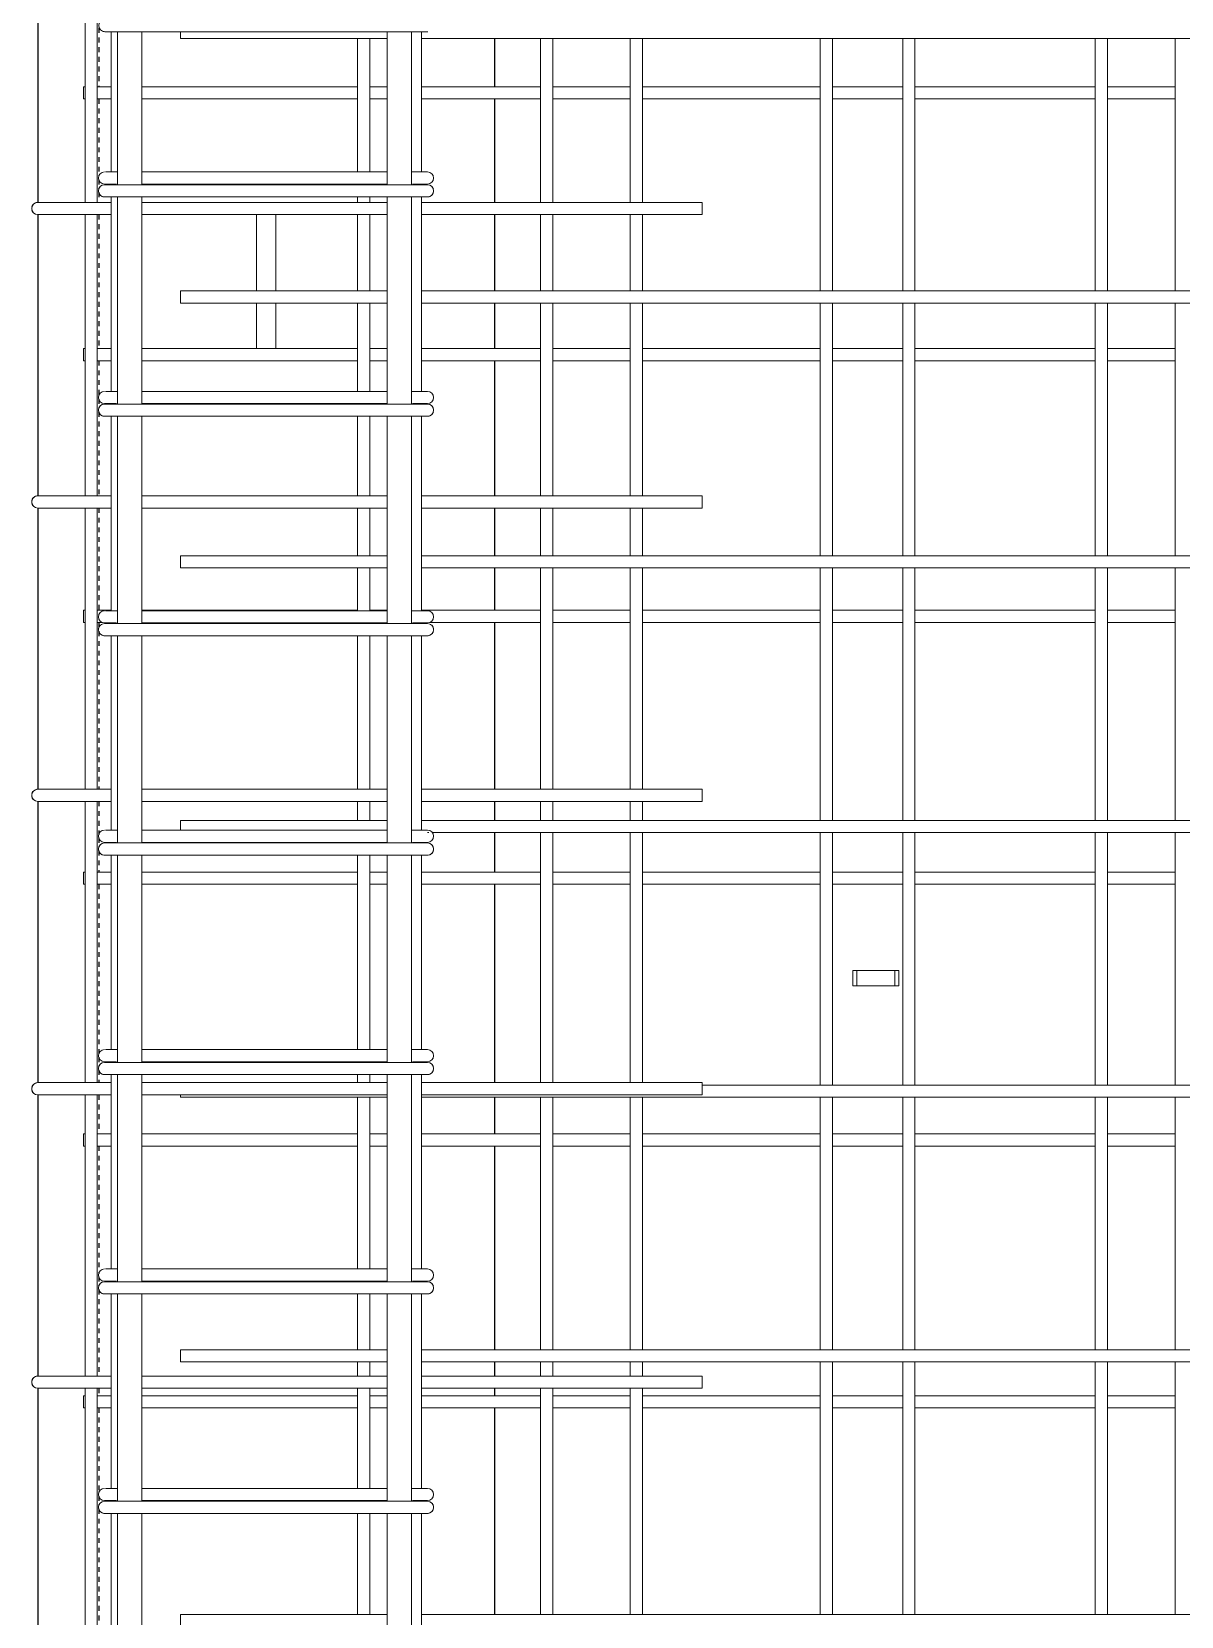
# Model space of a CAD drawing. Header units: millimetres. Extents: x 12491 to 23610, y -3081 to 6026.
# Drawn here: x 14611 to 15365, y 1246 to 2286 of the extents above; entities that cross this region are included whole.
import ezdxf

# ---------------------------------------------------------------- set-up
doc = ezdxf.new("R2010")
doc.units = ezdxf.units.MM
doc.linetypes.add('Dash', pattern=[6.36, 3.18, -3.18])
for name, color, linetype, lineweight in [('A-GENM', 13, 'Continuous', 18), ('A-WALL', 113, 'Continuous', 25), ('A-WALL-HDLN', 110, 'Dash', 25), ('S-RBAR', 171, 'Continuous', 18)]:
    doc.layers.add(name, color=color, linetype=linetype, lineweight=lineweight)

# ---------------------------------------------------------------- blocks, each defined once
blk = doc.blocks.new('RR spread anchor face based - RR-SA-2_5-200-V4-Elevation Front 1')
at = {"layer": 'A-GENM'}
for p, q in [((15149.6, -700), (15152.1, -700)), ((15149.6, -710), (15149.6, -700)), ((15152.1, -700), (15177.1, -700)), ((15152.1, -710), (15152.1, -700)), ((15177.1, -700), (15179.6, -700)), ((15177.1, -710), (15177.1, -700)), ((15179.6, -700), (15179.6, -710)), ((15152.1, -710), (15149.6, -710)), ((15177.1, -710), (15152.1, -710)), ((15179.6, -710), (15177.1, -710))]:
    blk.add_line(p, q, dxfattribs=at)

msp = doc.modelspace()

# ---------------------------------------------------------------- linework, layer by layer
at = {"layer": 'A-GENM', "flags": 128}
for points in [[(14758.21854, 2165.78677), (14758.21854, 2154.22171), (14758.21854, 2137.05405), (14758.21854, 2117.08321), (14758.21854, 2115.88644)], [(14770.91854, 2115.88644), (14770.91854, 2122.64353), (14770.91854, 2142.16103), (14770.91854, 2158.04258), (14770.91854, 2166)], [(14758.21854, 2107.88644), (14758.21854, 2097.56571), (14758.21854, 2081.68415), (14758.21854, 2078.17241)], [(14770.91854, 2078.17241), (14770.91854, 2085.50502), (14770.91854, 2102.67268), (14770.91854, 2107.88644)]]:
    msp.add_lwpolyline(points, dxfattribs=at)
at = {"layer": 'A-WALL'}
for p, q in [((14614.56745, 2358.5), (14614.56745, 2174)), ((14914.5695, 2249.93103), (14914.5695, 2281.53076)), ((14914.5695, 2174), (14914.5695, 2241.93103)), ((14614.56745, 2166), (14614.56745, 1981.5)), ((14914.5695, 2115.88644), (14914.5695, 2166)), ((14914.5695, 2078.17241), (14914.5695, 2107.88644)), ((14914.5695, 1981.5), (14914.5695, 2070.17241)), ((14614.56745, 1973.5), (14614.56745, 1789)), ((14914.5695, 1942.24212), (14914.5695, 1973.5)), ((14914.5695, 1906.41379), (14914.5695, 1934.24212)), ((14914.5695, 1789), (14914.5695, 1898.41379)), ((14614.56745, 1781), (14614.56745, 1596.5)), ((14914.5695, 1768.5978), (14914.5695, 1781)), ((14914.5695, 1734.65517), (14914.5695, 1760.5978)), ((14914.5695, 1596.5), (14914.5695, 1726.65517)), ((14614.56745, 1588.5), (14614.56745, 1404)), ((14914.5695, 1562.89655), (14914.5695, 1586.95347)), ((14914.5695, 1421.30915), (14914.5695, 1554.89655)), ((14914.5695, 1404), (14914.5695, 1413.30915)), ((14614.56745, 1396), (14614.56745, 1211.5)), ((14914.5695, 1391.13793), (14914.5695, 1396)), ((14914.5695, 1247.66483), (14914.5695, 1383.13793))]:
    msp.add_line(p, q, dxfattribs=at)
at = {"layer": 'A-WALL-HDLN'}
for p, q in [((14654.56745, 2358.5), (14654.56745, 2249.93103)), ((14654.56745, 2241.93103), (14654.56745, 2191.09459)), ((14654.56745, 2188.91921), (14654.56745, 2182.69792)), ((14654.56745, 2180.52254), (14654.56745, 2174)), ((14654.56745, 2166), (14654.56745, 2078.17241)), ((14654.56745, 2070.17241), (14654.56745, 2047.14722)), ((14654.56745, 2044.97184), (14654.56745, 2038.74569)), ((14654.56745, 2036.57031), (14654.56745, 1981.5)), ((14654.56745, 1973.5), (14654.56745, 1906.41379)), ((14654.56745, 1898.41379), (14654.56745, 1894.79346)), ((14654.56745, 1892.61807), (14654.56745, 1789)), ((14654.56745, 1781), (14654.56745, 1759.25249)), ((14654.56745, 1757.0771), (14654.56745, 1750.84122)), ((14654.56745, 1748.66584), (14654.56745, 1734.65517)), ((14654.56745, 1726.65517), (14654.56745, 1615.30512)), ((14654.56745, 1613.12974), (14654.56745, 1606.88899)), ((14654.56745, 1604.71361), (14654.56745, 1596.5)), ((14654.56745, 1588.5), (14654.56745, 1562.89655)), ((14654.56745, 1554.89655), (14654.56745, 1471.35775)), ((14654.56745, 1469.18237), (14654.56745, 1462.93676)), ((14654.56745, 1460.76137), (14654.56745, 1404)), ((14654.56745, 1396), (14654.56745, 1391.13793)), ((14654.56745, 1383.13793), (14654.56745, 1327.41038)), ((14654.56745, 1325.235), (14654.56745, 1318.98452)), ((14654.56745, 1316.80914), (14654.56745, 1219.37931))]:
    msp.add_line(p, q, dxfattribs=at)
at = {"layer": 'S-RBAR'}
for p, q in [((14645.62327, 2174), (14645.62327, 2358.5)), ((14653.62327, 2174), (14653.62327, 2358.5)), ((14678.5695, 2286), (14658.5695, 2286)), ((14662.69168, 2194), (14662.69168, 2286)), ((14666.79599, 2185.61713), (14666.79599, 2286)), ((14678.5695, 2286), (14850.5695, 2286)), ((14682.79599, 2185.61713), (14682.79599, 2286)), ((14708.14662, 2281.53076), (14708.14662, 2286)), ((14708.14662, 2281.53076), (14843.89318, 2281.53076)), ((14824.49355, 2194), (14824.49355, 2281.53076)), ((14832.49355, 2194), (14832.49355, 2281.53076)), ((14843.89318, 2185.61713), (14843.89318, 2286)), ((14864.71163, 2286), (14850.5695, 2286)), ((14859.89318, 2185.61713), (14859.89318, 2286)), ((14870.5695, 2286), (14864.71163, 2286)), ((14870.5695, 2286), (14864.71163, 2286)), ((14866.49168, 2194), (14866.49168, 2286)), ((14866.49168, 2281.53076), (16044.58551, 2281.53076)), ((14944.61082, 2174), (14944.61082, 2281.53076)), ((14952.61082, 2174), (14952.61082, 2281.53076)), ((15003.36383, 2174), (15003.36383, 2281.53076)), ((15011.36383, 2174), (15011.36383, 2281.53076)), ((15128.16911, 2115.88644), (15128.16911, 2281.53076)), ((15136.16911, 2115.88644), (15136.16911, 2281.53076)), ((15182.23411, 2115.88644), (15182.23411, 2281.53076)), ((15190.23411, 2115.88644), (15190.23411, 2281.53076)), ((15308.60239, 2115.88644), (15308.60239, 2281.53076)), ((15316.60239, 2115.88644), (15316.60239, 2281.53076)), ((15361.10439, 2115.88644), (15361.10439, 2281.53076)), ((14644.58551, 2249.93103), (14645.62327, 2249.93103)), ((14644.58551, 2241.93103), (14644.58551, 2249.93103)), ((14653.62327, 2249.93103), (14662.69168, 2249.93103)), ((14682.79599, 2249.93103), (14824.49355, 2249.93103)), ((14832.49355, 2249.93103), (14843.89318, 2249.93103)), ((14866.49168, 2249.93103), (14944.61082, 2249.93103)), ((14952.61082, 2249.93103), (15003.36383, 2249.93103)), ((15011.36383, 2249.93103), (15128.16911, 2249.93103)), ((15136.16911, 2249.93103), (15182.23411, 2249.93103)), ((15190.23411, 2249.93103), (15308.60239, 2249.93103)), ((15316.60239, 2249.93103), (15361.10439, 2249.93103)), ((14644.58551, 2241.93103), (14645.62327, 2241.93103)), ((14653.62327, 2241.93103), (14662.69168, 2241.93103)), ((14682.79599, 2241.93103), (14824.49355, 2241.93103)), ((14832.49355, 2241.93103), (14843.89318, 2241.93103)), ((14866.49168, 2241.93103), (14944.61082, 2241.93103)), ((14952.61082, 2241.93103), (15003.36383, 2241.93103)), ((15011.36383, 2241.93103), (15128.16911, 2241.93103)), ((15136.16911, 2241.93103), (15182.23411, 2241.93103)), ((15190.23411, 2241.93103), (15308.60239, 2241.93103)), ((15316.60239, 2241.93103), (15361.10439, 2241.93103)), ((14659.05333, 2194), (14664.22971, 2194)), ((14664.22971, 2194), (14666.35009, 2194)), ((14843.89318, 2194), (14682.79599, 2194)), ((14860.06086, 2194), (14864.51398, 2194)), ((14864.51398, 2194), (14870.37184, 2194)), ((14658.37184, 2186), (14666.20802, 2186)), ((14678.37184, 2185.61713), (14658.37184, 2185.61713)), ((14678.37184, 2185.61713), (14850.37184, 2185.61713)), ((14843.89318, 2186), (14682.79599, 2186)), ((14870.37184, 2185.61713), (14850.37184, 2185.61713)), ((14870.37184, 2185.61713), (14850.37184, 2185.61713)), ((14860.4614, 2186), (14870.37184, 2186)), ((14614.5695, 2174), (14634.5695, 2174)), ((14662.69168, 2174), (14634.5695, 2174)), ((14678.37184, 2177.61713), (14658.37184, 2177.61713)), ((14662.69168, 2050.05263), (14662.69168, 2177.61713)), ((14666.79599, 2041.6649), (14666.79599, 2177.61713)), ((14678.37184, 2177.61713), (14850.37184, 2177.61713)), ((14682.79599, 2041.6649), (14682.79599, 2177.61713)), ((14843.89318, 2174), (14682.79599, 2174)), ((14824.49355, 2174), (14824.49355, 2177.61713)), ((14832.49355, 2174), (14832.49355, 2177.61713)), ((14843.89318, 2041.6649), (14843.89318, 2177.61713)), ((14864.51398, 2177.61713), (14850.37184, 2177.61713)), ((14859.89318, 2041.6649), (14859.89318, 2177.61713)), ((14870.37184, 2177.61713), (14864.51398, 2177.61713)), ((14870.37184, 2177.61713), (14864.51398, 2177.61713)), ((14866.49168, 2050.05263), (14866.49168, 2177.61713)), ((15050.5695, 2174), (14866.49168, 2174)), ((15050.5695, 2174), (15050.5695, 2166)), ((14614.5695, 2166), (14634.5695, 2166)), ((14662.69168, 2166), (14634.5695, 2166)), ((14645.62327, 1981.5), (14645.62327, 2166)), ((14653.62327, 1981.5), (14653.62327, 2166)), ((14843.89318, 2166), (14682.79599, 2166)), ((14824.49355, 2115.88644), (14824.49355, 2166)), ((14832.49355, 2115.88644), (14832.49355, 2166)), ((15050.5695, 2166), (14866.49168, 2166)), ((14944.61082, 2115.88644), (14944.61082, 2166)), ((14952.61082, 2115.88644), (14952.61082, 2166)), ((15003.36383, 2115.88644), (15003.36383, 2166)), ((15011.36383, 2115.88644), (15011.36383, 2166)), ((14708.14662, 2115.88644), (14843.89318, 2115.88644)), ((14708.14662, 2107.88644), (14708.14662, 2115.88644)), ((14866.49168, 2115.88644), (16044.58551, 2115.88644)), ((14708.14662, 2107.88644), (14843.89318, 2107.88644)), ((14824.49355, 2050.05263), (14824.49355, 2107.88644)), ((14832.49355, 2050.05263), (14832.49355, 2107.88644)), ((14866.49168, 2107.88644), (16044.58551, 2107.88644)), ((14944.61082, 1981.5), (14944.61082, 2107.88644)), ((14952.61082, 1981.5), (14952.61082, 2107.88644)), ((15003.36383, 1981.5), (15003.36383, 2107.88644)), ((15011.36383, 1981.5), (15011.36383, 2107.88644)), ((15128.16911, 1942.24212), (15128.16911, 2107.88644)), ((15136.16911, 1942.24212), (15136.16911, 2107.88644)), ((15182.23411, 1942.24212), (15182.23411, 2107.88644)), ((15190.23411, 1942.24212), (15190.23411, 2107.88644)), ((15308.60239, 1942.24212), (15308.60239, 2107.88644)), ((15316.60239, 1942.24212), (15316.60239, 2107.88644)), ((15361.10439, 1942.24212), (15361.10439, 2107.88644)), ((14644.58551, 2078.17241), (14645.62327, 2078.17241)), ((14644.58551, 2070.17241), (14644.58551, 2078.17241)), ((14644.58551, 2070.17241), (14645.62327, 2070.17241)), ((14653.62327, 2078.17241), (14662.69168, 2078.17241)), ((14653.62327, 2070.17241), (14662.69168, 2070.17241)), ((14682.79599, 2078.17241), (14824.49355, 2078.17241)), ((14682.79599, 2070.17241), (14824.49355, 2070.17241)), ((14832.49355, 2078.17241), (14843.89318, 2078.17241)), ((14832.49355, 2070.17241), (14843.89318, 2070.17241)), ((14866.49168, 2078.17241), (14944.61082, 2078.17241)), ((14866.49168, 2070.17241), (14944.61082, 2070.17241)), ((14952.61082, 2078.17241), (15003.36383, 2078.17241)), ((14952.61082, 2070.17241), (15003.36383, 2070.17241)), ((15011.36383, 2078.17241), (15128.16911, 2078.17241)), ((15011.36383, 2070.17241), (15128.16911, 2070.17241)), ((15136.16911, 2078.17241), (15182.23411, 2078.17241)), ((15136.16911, 2070.17241), (15182.23411, 2070.17241)), ((15190.23411, 2078.17241), (15308.60239, 2078.17241)), ((15190.23411, 2070.17241), (15308.60239, 2070.17241)), ((15316.60239, 2078.17241), (15361.10439, 2078.17241)), ((15316.60239, 2070.17241), (15361.10439, 2070.17241)), ((14659.05333, 2050.05263), (14664.22971, 2050.05263)), ((14664.22971, 2050.05263), (14666.35009, 2050.05263)), ((14843.89318, 2050.05263), (14682.79599, 2050.05263)), ((14860.06086, 2050.05263), (14864.51398, 2050.05263)), ((14864.51398, 2050.05263), (14870.37184, 2050.05263)), ((14658.37184, 2042.05263), (14666.20802, 2042.05263)), ((14678.37184, 2041.6649), (14658.37184, 2041.6649)), ((14678.37184, 2041.6649), (14850.37184, 2041.6649)), ((14843.89318, 2042.05263), (14682.79599, 2042.05263)), ((14870.37184, 2041.6649), (14850.37184, 2041.6649)), ((14870.37184, 2041.6649), (14850.37184, 2041.6649)), ((14860.4614, 2042.05263), (14870.37184, 2042.05263)), ((14678.37184, 2033.6649), (14658.37184, 2033.6649)), ((14662.69168, 1906.10526), (14662.69168, 2033.6649)), ((14666.79599, 1897.71267), (14666.79599, 2033.6649)), ((14678.37184, 2033.6649), (14850.37184, 2033.6649)), ((14682.79599, 1897.71267), (14682.79599, 2033.6649)), ((14824.49355, 1981.5), (14824.49355, 2033.6649)), ((14832.49355, 1981.5), (14832.49355, 2033.6649)), ((14843.89318, 1897.71267), (14843.89318, 2033.6649)), ((14864.51398, 2033.6649), (14850.37184, 2033.6649)), ((14859.89318, 1897.71267), (14859.89318, 2033.6649)), ((14870.37184, 2033.6649), (14864.51398, 2033.6649)), ((14870.37184, 2033.6649), (14864.51398, 2033.6649)), ((14866.49168, 1906.10526), (14866.49168, 2033.6649)), ((14614.5695, 1981.5), (14634.5695, 1981.5)), ((14662.69168, 1981.5), (14634.5695, 1981.5)), ((14843.89318, 1981.5), (14682.79599, 1981.5)), ((15050.5695, 1981.5), (14866.49168, 1981.5)), ((15050.5695, 1981.5), (15050.5695, 1973.5)), ((14614.5695, 1973.5), (14634.5695, 1973.5)), ((14662.69168, 1973.5), (14634.5695, 1973.5)), ((14645.62327, 1789), (14645.62327, 1973.5)), ((14653.62327, 1789), (14653.62327, 1973.5)), ((14843.89318, 1973.5), (14682.79599, 1973.5)), ((14824.49355, 1942.24212), (14824.49355, 1973.5)), ((14832.49355, 1942.24212), (14832.49355, 1973.5)), ((15050.5695, 1973.5), (14866.49168, 1973.5)), ((14944.61082, 1942.24212), (14944.61082, 1973.5)), ((14952.61082, 1942.24212), (14952.61082, 1973.5)), ((15003.36383, 1942.24212), (15003.36383, 1973.5)), ((15011.36383, 1942.24212), (15011.36383, 1973.5)), ((14708.14662, 1942.24212), (14843.89318, 1942.24212)), ((14708.14662, 1934.24212), (14708.14662, 1942.24212)), ((14708.14662, 1934.24212), (14843.89318, 1934.24212)), ((14824.49355, 1906.10526), (14824.49355, 1934.24212)), ((14832.49355, 1906.10526), (14832.49355, 1934.24212)), ((14866.49168, 1942.24212), (16044.58551, 1942.24212)), ((14866.49168, 1934.24212), (16044.58551, 1934.24212)), ((14944.61082, 1789), (14944.61082, 1934.24212)), ((14952.61082, 1789), (14952.61082, 1934.24212)), ((15003.36383, 1789), (15003.36383, 1934.24212)), ((15011.36383, 1789), (15011.36383, 1934.24212)), ((15128.16911, 1768.5978), (15128.16911, 1934.24212)), ((15136.16911, 1768.5978), (15136.16911, 1934.24212)), ((15182.23411, 1768.5978), (15182.23411, 1934.24212)), ((15190.23411, 1768.5978), (15190.23411, 1934.24212)), ((15308.60239, 1768.5978), (15308.60239, 1934.24212)), ((15316.60239, 1768.5978), (15316.60239, 1934.24212)), ((15361.10439, 1768.5978), (15361.10439, 1934.24212)), ((14644.58551, 1906.41379), (14645.62327, 1906.41379)), ((14644.58551, 1898.41379), (14644.58551, 1906.41379)), ((14653.62327, 1906.41379), (14662.69168, 1906.41379)), ((14659.05333, 1906.10526), (14664.22971, 1906.10526)), ((14664.22971, 1906.10526), (14666.35009, 1906.10526)), ((14682.79599, 1906.41379), (14824.49355, 1906.41379)), ((14843.89318, 1906.10526), (14682.79599, 1906.10526)), ((14832.49355, 1906.41379), (14843.89318, 1906.41379)), ((14860.06086, 1906.10526), (14864.51398, 1906.10526)), ((14864.51398, 1906.10526), (14870.37184, 1906.10526)), ((14866.49168, 1906.41379), (14944.61082, 1906.41379)), ((14952.61082, 1906.41379), (15003.36383, 1906.41379)), ((15011.36383, 1906.41379), (15128.16911, 1906.41379)), ((15136.16911, 1906.41379), (15182.23411, 1906.41379)), ((15190.23411, 1906.41379), (15308.60239, 1906.41379)), ((15316.60239, 1906.41379), (15361.10439, 1906.41379)), ((14644.58551, 1898.41379), (14645.62327, 1898.41379)), ((14653.62327, 1898.41379), (14656.92076, 1898.41379)), ((14658.37184, 1898.10526), (14666.20802, 1898.10526)), ((14678.37184, 1897.71267), (14658.37184, 1897.71267)), ((14678.37184, 1897.71267), (14850.37184, 1897.71267)), ((14843.89318, 1898.10526), (14682.79599, 1898.10526)), ((14870.37184, 1897.71267), (14850.37184, 1897.71267)), ((14870.37184, 1897.71267), (14850.37184, 1897.71267)), ((14860.4614, 1898.10526), (14870.37184, 1898.10526)), ((14871.82293, 1898.41379), (14944.61082, 1898.41379)), ((14952.61082, 1898.41379), (15003.36383, 1898.41379)), ((15011.36383, 1898.41379), (15128.16911, 1898.41379)), ((15136.16911, 1898.41379), (15182.23411, 1898.41379)), ((15190.23411, 1898.41379), (15308.60239, 1898.41379)), ((15316.60239, 1898.41379), (15361.10439, 1898.41379)), ((14678.37184, 1889.71267), (14658.37184, 1889.71267)), ((14662.69168, 1762.15789), (14662.69168, 1889.71267)), ((14666.79599, 1753.76043), (14666.79599, 1889.71267)), ((14678.37184, 1889.71267), (14850.37184, 1889.71267)), ((14682.79599, 1753.76043), (14682.79599, 1889.71267)), ((14824.49355, 1789), (14824.49355, 1889.71267)), ((14832.49355, 1789), (14832.49355, 1889.71267)), ((14843.89318, 1753.76043), (14843.89318, 1889.71267)), ((14864.51398, 1889.71267), (14850.37184, 1889.71267)), ((14859.89318, 1753.76043), (14859.89318, 1889.71267)), ((14870.37184, 1889.71267), (14864.51398, 1889.71267)), ((14870.37184, 1889.71267), (14864.51398, 1889.71267)), ((14866.49168, 1762.15789), (14866.49168, 1889.71267)), ((14614.5695, 1789), (14634.5695, 1789)), ((14662.69168, 1789), (14634.5695, 1789)), ((14843.89318, 1789), (14682.79599, 1789)), ((15050.5695, 1789), (14866.49168, 1789)), ((15050.5695, 1789), (15050.5695, 1781)), ((14614.5695, 1781), (14634.5695, 1781)), ((14662.69168, 1781), (14634.5695, 1781)), ((14645.62327, 1596.5), (14645.62327, 1781)), ((14653.62327, 1596.5), (14653.62327, 1781)), ((14843.89318, 1781), (14682.79599, 1781)), ((14824.49355, 1768.5978), (14824.49355, 1781)), ((14832.49355, 1768.5978), (14832.49355, 1781)), ((15050.5695, 1781), (14866.49168, 1781)), ((14944.61082, 1768.5978), (14944.61082, 1781)), ((14952.61082, 1768.5978), (14952.61082, 1781)), ((15003.36383, 1768.5978), (15003.36383, 1781)), ((15011.36383, 1768.5978), (15011.36383, 1781)), ((14708.14662, 1768.5978), (14843.89318, 1768.5978)), ((14708.14662, 1762.15789), (14708.14662, 1768.5978)), ((14866.49168, 1768.5978), (16044.58551, 1768.5978)), ((14659.05333, 1762.15789), (14664.22971, 1762.15789)), ((14664.22971, 1762.15789), (14666.35009, 1762.15789)), ((14843.89318, 1762.15789), (14682.79599, 1762.15789)), ((14860.06086, 1762.15789), (14864.51398, 1762.15789)), ((14864.51398, 1762.15789), (14870.37184, 1762.15789)), ((14870.37184, 1760.5978), (14871.21967, 1760.5978)), ((14873.15774, 1760.5978), (16044.58551, 1760.5978)), ((14944.61082, 1596.5), (14944.61082, 1760.5978)), ((14952.61082, 1596.5), (14952.61082, 1760.5978)), ((15003.36383, 1596.5), (15003.36383, 1760.5978)), ((15011.36383, 1596.5), (15011.36383, 1760.5978)), ((15128.16911, 1594.95347), (15128.16911, 1760.5978)), ((15136.16911, 1594.95347), (15136.16911, 1760.5978)), ((15182.23411, 1594.95347), (15182.23411, 1760.5978)), ((15190.23411, 1594.95347), (15190.23411, 1760.5978)), ((15308.60239, 1594.95347), (15308.60239, 1760.5978)), ((15316.60239, 1594.95347), (15316.60239, 1760.5978)), ((15361.10439, 1594.95347), (15361.10439, 1760.5978)), ((14658.37184, 1754.15789), (14666.20802, 1754.15789)), ((14678.37184, 1753.76043), (14658.37184, 1753.76043)), ((14678.37184, 1753.76043), (14850.37184, 1753.76043)), ((14843.89318, 1754.15789), (14682.79599, 1754.15789)), ((14870.37184, 1753.76043), (14850.37184, 1753.76043)), ((14870.37184, 1753.76043), (14850.37184, 1753.76043)), ((14860.4614, 1754.15789), (14870.37184, 1754.15789)), ((14678.37184, 1745.76043), (14658.37184, 1745.76043)), ((14662.69168, 1618.21053), (14662.69168, 1745.76043)), ((14666.79599, 1609.8082), (14666.79599, 1745.76043)), ((14678.37184, 1745.76043), (14850.37184, 1745.76043)), ((14682.79599, 1609.8082), (14682.79599, 1745.76043)), ((14824.49355, 1618.21053), (14824.49355, 1745.76043)), ((14832.49355, 1618.21053), (14832.49355, 1745.76043)), ((14843.89318, 1609.8082), (14843.89318, 1745.76043)), ((14864.51398, 1745.76043), (14850.37184, 1745.76043)), ((14859.89318, 1609.8082), (14859.89318, 1745.76043)), ((14870.37184, 1745.76043), (14864.51398, 1745.76043)), ((14870.37184, 1745.76043), (14864.51398, 1745.76043)), ((14866.49168, 1618.21053), (14866.49168, 1745.76043)), ((14644.58551, 1734.65517), (14645.62327, 1734.65517)), ((14644.58551, 1726.65517), (14644.58551, 1734.65517)), ((14644.58551, 1726.65517), (14645.62327, 1726.65517)), ((14653.62327, 1734.65517), (14662.69168, 1734.65517)), ((14653.62327, 1726.65517), (14662.69168, 1726.65517)), ((14682.79599, 1734.65517), (14824.49355, 1734.65517)), ((14682.79599, 1726.65517), (14824.49355, 1726.65517)), ((14832.49355, 1734.65517), (14843.89318, 1734.65517)), ((14832.49355, 1726.65517), (14843.89318, 1726.65517)), ((14866.49168, 1734.65517), (14944.61082, 1734.65517)), ((14866.49168, 1726.65517), (14944.61082, 1726.65517)), ((14952.61082, 1734.65517), (15003.36383, 1734.65517)), ((14952.61082, 1726.65517), (15003.36383, 1726.65517)), ((15011.36383, 1734.65517), (15128.16911, 1734.65517)), ((15011.36383, 1726.65517), (15128.16911, 1726.65517)), ((15136.16911, 1734.65517), (15182.23411, 1734.65517)), ((15136.16911, 1726.65517), (15182.23411, 1726.65517)), ((15190.23411, 1734.65517), (15308.60239, 1734.65517)), ((15190.23411, 1726.65517), (15308.60239, 1726.65517)), ((15316.60239, 1734.65517), (15361.10439, 1734.65517)), ((15316.60239, 1726.65517), (15361.10439, 1726.65517)), ((14659.05333, 1618.21053), (14664.22971, 1618.21053)), ((14664.22971, 1618.21053), (14666.35009, 1618.21053)), ((14843.89318, 1618.21053), (14682.79599, 1618.21053)), ((14860.06086, 1618.21053), (14864.51398, 1618.21053)), ((14864.51398, 1618.21053), (14870.37184, 1618.21053)), ((14658.37184, 1610.21053), (14666.20802, 1610.21053)), ((14678.37184, 1609.8082), (14658.37184, 1609.8082)), ((14678.37184, 1601.8082), (14658.37184, 1601.8082)), ((14662.69168, 1474.26316), (14662.69168, 1601.66103)), ((14666.79599, 1465.85597), (14666.79599, 1601.66103)), ((14678.37184, 1609.8082), (14850.37184, 1609.8082)), ((14678.37184, 1601.8082), (14850.37184, 1601.8082)), ((14843.89318, 1610.21053), (14682.79599, 1610.21053)), ((14682.79599, 1465.85597), (14682.79599, 1601.66103)), ((14824.49355, 1596.5), (14824.49355, 1601.66103)), ((14832.49355, 1596.5), (14832.49355, 1601.66103)), ((14843.89318, 1465.85597), (14843.89318, 1601.66103)), ((14870.37184, 1609.8082), (14850.37184, 1609.8082)), ((14870.37184, 1609.8082), (14850.37184, 1609.8082)), ((14864.51398, 1601.8082), (14850.37184, 1601.8082)), ((14859.89318, 1465.85597), (14859.89318, 1601.66103)), ((14860.4614, 1610.21053), (14870.37184, 1610.21053)), ((14870.37184, 1601.8082), (14864.51398, 1601.8082)), ((14870.37184, 1601.8082), (14864.51398, 1601.8082)), ((14866.49168, 1474.26316), (14866.49168, 1601.66103)), ((14614.5695, 1596.5), (14634.5695, 1596.5)), ((14662.69168, 1596.5), (14634.5695, 1596.5)), ((14843.89318, 1596.5), (14682.79599, 1596.5)), ((15050.5695, 1596.5), (14866.49168, 1596.5)), ((15050.5695, 1596.5), (15050.5695, 1588.5)), ((15050.5695, 1594.95347), (16044.58551, 1594.95347)), ((14614.5695, 1588.5), (14634.5695, 1588.5)), ((14662.69168, 1588.5), (14634.5695, 1588.5)), ((14645.62327, 1404), (14645.62327, 1588.5)), ((14653.62327, 1404), (14653.62327, 1588.5)), ((14843.89318, 1588.5), (14682.79599, 1588.5)), ((14708.14662, 1586.95347), (14708.14662, 1588.5)), ((14708.14662, 1586.95347), (14843.89318, 1586.95347)), ((14824.49355, 1474.26316), (14824.49355, 1586.95347)), ((14832.49355, 1474.26316), (14832.49355, 1586.95347)), ((15050.5695, 1588.5), (14866.49168, 1588.5)), ((14866.49168, 1586.95347), (16044.58551, 1586.95347)), ((14944.61082, 1421.30915), (14944.61082, 1586.95347)), ((14952.61082, 1421.30915), (14952.61082, 1586.95347)), ((15003.36383, 1421.30915), (15003.36383, 1586.95347)), ((15011.36383, 1421.30915), (15011.36383, 1586.95347)), ((15128.16911, 1421.30915), (15128.16911, 1586.95347)), ((15136.16911, 1421.30915), (15136.16911, 1586.95347)), ((15182.23411, 1421.30915), (15182.23411, 1586.95347)), ((15190.23411, 1421.30915), (15190.23411, 1586.95347)), ((15308.60239, 1421.30915), (15308.60239, 1586.95347)), ((15316.60239, 1421.30915), (15316.60239, 1586.95347)), ((15361.10439, 1421.30915), (15361.10439, 1586.95347)), ((14644.58551, 1562.89655), (14645.62327, 1562.89655)), ((14644.58551, 1554.89655), (14644.58551, 1562.89655)), ((14653.62327, 1562.89655), (14662.69168, 1562.89655)), ((14682.79599, 1562.89655), (14824.49355, 1562.89655)), ((14832.49355, 1562.89655), (14843.89318, 1562.89655)), ((14866.49168, 1562.89655), (14944.61082, 1562.89655)), ((14952.61082, 1562.89655), (15003.36383, 1562.89655)), ((15011.36383, 1562.89655), (15128.16911, 1562.89655)), ((15136.16911, 1562.89655), (15182.23411, 1562.89655)), ((15190.23411, 1562.89655), (15308.60239, 1562.89655)), ((15316.60239, 1562.89655), (15361.10439, 1562.89655)), ((14644.58551, 1554.89655), (14645.62327, 1554.89655)), ((14653.62327, 1554.89655), (14662.69168, 1554.89655)), ((14682.79599, 1554.89655), (14824.49355, 1554.89655)), ((14832.49355, 1554.89655), (14843.89318, 1554.89655)), ((14866.49168, 1554.89655), (14944.61082, 1554.89655)), ((14952.61082, 1554.89655), (15003.36383, 1554.89655)), ((15011.36383, 1554.89655), (15128.16911, 1554.89655)), ((15136.16911, 1554.89655), (15182.23411, 1554.89655)), ((15190.23411, 1554.89655), (15308.60239, 1554.89655)), ((15316.60239, 1554.89655), (15361.10439, 1554.89655)), ((14658.37184, 1466.26316), (14666.20802, 1466.26316)), ((14678.37184, 1465.85597), (14658.37184, 1465.85597)), ((14659.05333, 1474.26316), (14664.22971, 1474.26316)), ((14664.22971, 1474.26316), (14666.35009, 1474.26316)), ((14678.37184, 1465.85597), (14850.37184, 1465.85597)), ((14843.89318, 1474.26316), (14682.79599, 1474.26316)), ((14843.89318, 1466.26316), (14682.79599, 1466.26316)), ((14870.37184, 1465.85597), (14850.37184, 1465.85597)), ((14870.37184, 1465.85597), (14850.37184, 1465.85597)), ((14860.06086, 1474.26316), (14864.51398, 1474.26316)), ((14860.4614, 1466.26316), (14870.37184, 1466.26316)), ((14864.51398, 1474.26316), (14870.37184, 1474.26316)), ((14678.37184, 1457.85597), (14658.37184, 1457.85597)), ((14662.69168, 1330.31579), (14662.69168, 1457.85597)), ((14666.79599, 1321.90373), (14666.79599, 1457.85597)), ((14678.37184, 1457.85597), (14850.37184, 1457.85597)), ((14682.79599, 1321.90373), (14682.79599, 1457.85597)), ((14824.49355, 1421.30915), (14824.49355, 1457.85597)), ((14832.49355, 1421.30915), (14832.49355, 1457.85597)), ((14843.89318, 1321.90373), (14843.89318, 1457.85597)), ((14864.51398, 1457.85597), (14850.37184, 1457.85597)), ((14859.89318, 1321.90373), (14859.89318, 1457.85597)), ((14870.37184, 1457.85597), (14864.51398, 1457.85597)), ((14870.37184, 1457.85597), (14864.51398, 1457.85597)), ((14866.49168, 1330.31579), (14866.49168, 1457.85597)), ((14708.14662, 1421.30915), (14843.89318, 1421.30915)), ((14708.14662, 1413.30915), (14708.14662, 1421.30915)), ((14866.49168, 1421.30915), (16044.58551, 1421.30915)), ((14614.5695, 1404), (14634.5695, 1404)), ((14662.69168, 1404), (14634.5695, 1404)), ((14843.89318, 1404), (14682.79599, 1404)), ((14708.14662, 1413.30915), (14843.89318, 1413.30915)), ((14824.49355, 1404), (14824.49355, 1413.30915)), ((14832.49355, 1404), (14832.49355, 1413.30915)), ((14866.49168, 1413.30915), (16044.58551, 1413.30915)), ((15050.5695, 1404), (14866.49168, 1404)), ((14944.61082, 1404), (14944.61082, 1413.30915)), ((14952.61082, 1404), (14952.61082, 1413.30915)), ((15003.36383, 1404), (15003.36383, 1413.30915)), ((15011.36383, 1404), (15011.36383, 1413.30915)), ((15050.5695, 1404), (15050.5695, 1396)), ((15128.16911, 1247.66483), (15128.16911, 1413.30915)), ((15136.16911, 1247.66483), (15136.16911, 1413.30915)), ((15182.23411, 1247.66483), (15182.23411, 1413.30915)), ((15190.23411, 1247.66483), (15190.23411, 1413.30915)), ((15308.60239, 1247.66483), (15308.60239, 1413.30915)), ((15316.60239, 1247.66483), (15316.60239, 1413.30915)), ((15361.10439, 1247.66483), (15361.10439, 1413.30915)), ((14614.5695, 1396), (14634.5695, 1396)), ((14662.69168, 1396), (14634.5695, 1396)), ((14645.62327, 1211.5), (14645.62327, 1396)), ((14653.62327, 1211.5), (14653.62327, 1396)), ((14843.89318, 1396), (14682.79599, 1396)), ((14824.49355, 1330.31579), (14824.49355, 1396)), ((14832.49355, 1330.31579), (14832.49355, 1396)), ((15050.5695, 1396), (14866.49168, 1396)), ((14944.61082, 1247.66483), (14944.61082, 1396)), ((14952.61082, 1247.66483), (14952.61082, 1396)), ((15003.36383, 1247.66483), (15003.36383, 1396)), ((15011.36383, 1247.66483), (15011.36383, 1396)), ((14644.58551, 1391.13793), (14645.62327, 1391.13793)), ((14644.58551, 1383.13793), (14644.58551, 1391.13793)), ((14644.58551, 1383.13793), (14645.62327, 1383.13793)), ((14653.62327, 1391.13793), (14662.69168, 1391.13793)), ((14653.62327, 1383.13793), (14662.69168, 1383.13793)), ((14682.79599, 1391.13793), (14824.49355, 1391.13793)), ((14682.79599, 1383.13793), (14824.49355, 1383.13793)), ((14832.49355, 1391.13793), (14843.89318, 1391.13793)), ((14832.49355, 1383.13793), (14843.89318, 1383.13793)), ((14866.49168, 1391.13793), (14944.61082, 1391.13793)), ((14866.49168, 1383.13793), (14944.61082, 1383.13793)), ((14952.61082, 1391.13793), (15003.36383, 1391.13793)), ((14952.61082, 1383.13793), (15003.36383, 1383.13793)), ((15011.36383, 1391.13793), (15128.16911, 1391.13793)), ((15011.36383, 1383.13793), (15128.16911, 1383.13793)), ((15136.16911, 1391.13793), (15182.23411, 1391.13793)), ((15136.16911, 1383.13793), (15182.23411, 1383.13793)), ((15190.23411, 1391.13793), (15308.60239, 1391.13793)), ((15190.23411, 1383.13793), (15308.60239, 1383.13793)), ((15316.60239, 1391.13793), (15361.10439, 1391.13793)), ((15316.60239, 1383.13793), (15361.10439, 1383.13793)), ((14658.37184, 1322.31579), (14666.20802, 1322.31579)), ((14678.37184, 1321.90373), (14658.37184, 1321.90373)), ((14659.05333, 1330.31579), (14664.22971, 1330.31579)), ((14664.22971, 1330.31579), (14666.35009, 1330.31579)), ((14678.37184, 1321.90373), (14850.37184, 1321.90373)), ((14843.89318, 1330.31579), (14682.79599, 1330.31579)), ((14843.89318, 1322.31579), (14682.79599, 1322.31579)), ((14870.37184, 1321.90373), (14850.37184, 1321.90373)), ((14870.37184, 1321.90373), (14850.37184, 1321.90373)), ((14860.06086, 1330.31579), (14864.51398, 1330.31579)), ((14860.4614, 1322.31579), (14870.37184, 1322.31579)), ((14864.51398, 1330.31579), (14870.37184, 1330.31579)), ((14678.37184, 1313.90373), (14658.37184, 1313.90373)), ((14662.69168, 1186.36842), (14662.69168, 1313.90373)), ((14666.79599, 1177.9515), (14666.79599, 1313.90373)), ((14678.37184, 1313.90373), (14850.37184, 1313.90373)), ((14682.79599, 1225.00082), (14682.79599, 1313.90373)), ((14824.49355, 1247.66483), (14824.49355, 1313.90373)), ((14832.49355, 1247.66483), (14832.49355, 1313.90373)), ((14843.89318, 1225.00082), (14843.89318, 1313.90373)), ((14864.51398, 1313.90373), (14850.37184, 1313.90373)), ((14859.89318, 1177.9515), (14859.89318, 1313.90373)), ((14870.37184, 1313.90373), (14864.51398, 1313.90373)), ((14870.37184, 1313.90373), (14864.51398, 1313.90373)), ((14866.49168, 1186.36842), (14866.49168, 1313.90373)), ((14708.14662, 1247.66483), (14843.89318, 1247.66483)), ((14708.14662, 1239.66483), (14708.14662, 1247.66483)), ((14866.49168, 1247.66483), (15674.5695, 1247.66483))]:
    msp.add_line(p, q, dxfattribs=at)
for centre, start, end in [((14658.5695, 2290), 90, 270), ((14658.5695, 2290), 255, 270), ((14658.37184, 2190), 90, 270), ((14870.37184, 2190), 270, 90), ((14658.37184, 2181.61713), 90, 270), ((14658.37184, 2181.61713), 120, 165), ((14870.37184, 2181.61713), 270, 90), ((14870.37184, 2181.61713), 270, 90), ((14870.37184, 2181.61713), 15, 60), ((14614.5695, 2170), 90, 270), ((14614.5695, 2170), 120, 165), ((14614.5695, 2170), 90, 105), ((14658.37184, 2181.61713), 195, 240), ((14658.37184, 2181.61713), 255, 270), ((14870.37184, 2181.61713), 270, 285), ((14870.37184, 2181.61713), 300, 345), ((14614.5695, 2170), 195, 240), ((14658.37184, 2046.05263), 90, 270), ((14870.37184, 2046.05263), 270, 90), ((14658.37184, 2037.6649), 90, 270), ((14658.37184, 2037.6649), 120, 165), ((14870.37184, 2037.6649), 270, 90), ((14870.37184, 2037.6649), 270, 90), ((14870.37184, 2037.6649), 15, 60), ((14658.37184, 2037.6649), 195, 240), ((14658.37184, 2037.6649), 255, 270), ((14870.37184, 2037.6649), 270, 285), ((14870.37184, 2037.6649), 300, 345), ((14614.5695, 1977.5), 90, 270), ((14614.5695, 1977.5), 120, 165), ((14614.5695, 1977.5), 195, 240), ((14614.5695, 1977.5), 90, 105), ((14658.37184, 1902.10526), 90, 270), ((14870.37184, 1902.10526), 270, 90), ((14658.37184, 1893.71267), 90, 270), ((14658.37184, 1893.71267), 120, 165), ((14658.37184, 1893.71267), 195, 240), ((14870.37184, 1893.71267), 270, 90), ((14870.37184, 1893.71267), 270, 90), ((14870.37184, 1893.71267), 15, 60), ((14870.37184, 1893.71267), 300, 345), ((14658.37184, 1893.71267), 255, 270), ((14870.37184, 1893.71267), 270, 285), ((14614.5695, 1785), 90, 270), ((14614.5695, 1785), 120, 165), ((14614.5695, 1785), 90, 105), ((14614.5695, 1785), 195, 240), ((14658.37184, 1758.15789), 90, 270), ((14870.37184, 1758.15789), 270, 90), ((14658.37184, 1749.76043), 90, 270), ((14658.37184, 1749.76043), 120, 165), ((14658.37184, 1749.76043), 195, 240), ((14870.37184, 1749.76043), 270, 90), ((14870.37184, 1749.76043), 270, 90), ((14870.37184, 1749.76043), 15, 60), ((14870.37184, 1749.76043), 300, 345), ((14658.37184, 1749.76043), 255, 270), ((14870.37184, 1749.76043), 270, 285), ((14658.37184, 1614.21053), 90, 270), ((14870.37184, 1614.21053), 270, 90), ((14658.37184, 1605.8082), 90, 270), ((14658.37184, 1605.8082), 120, 165), ((14658.37184, 1605.8082), 195, 240), ((14658.37184, 1605.8082), 255, 270), ((14870.37184, 1605.8082), 270, 90), ((14870.37184, 1605.8082), 270, 90), ((14870.37184, 1605.8082), 270, 285), ((14870.37184, 1605.8082), 15, 60), ((14870.37184, 1605.8082), 300, 345), ((14614.5695, 1592.5), 90, 270), ((14614.5695, 1592.5), 120, 165), ((14614.5695, 1592.5), 195, 240), ((14614.5695, 1592.5), 90, 105), ((14658.37184, 1470.26316), 90, 270), ((14658.37184, 1461.85597), 90, 270), ((14870.37184, 1470.26316), 270, 90), ((14870.37184, 1461.85597), 270, 90), ((14870.37184, 1461.85597), 270, 90), ((14658.37184, 1461.85597), 120, 165), ((14658.37184, 1461.85597), 195, 240), ((14658.37184, 1461.85597), 255, 270), ((14870.37184, 1461.85597), 270, 285), ((14870.37184, 1461.85597), 15, 60), ((14870.37184, 1461.85597), 300, 345), ((14614.5695, 1400), 90, 270), ((14614.5695, 1400), 120, 165), ((14614.5695, 1400), 90, 105), ((14614.5695, 1400), 195, 240), ((14658.37184, 1326.31579), 90, 270), ((14658.37184, 1317.90373), 90, 270), ((14658.37184, 1317.90373), 120, 165), ((14870.37184, 1326.31579), 270, 90), ((14870.37184, 1317.90373), 270, 90), ((14870.37184, 1317.90373), 270, 90), ((14870.37184, 1317.90373), 15, 60), ((14658.37184, 1317.90373), 195, 240), ((14658.37184, 1317.90373), 255, 270), ((14870.37184, 1317.90373), 270, 285), ((14870.37184, 1317.90373), 300, 345)]:
    msp.add_arc(centre, 4, start, end, dxfattribs=at)

# ---------------------------------------------------------------- block references
at = {"layer": 'A-GENM'}
msp.add_blockref('RR spread anchor face based - RR-SA-2_5-200-V4-Elevation Front 1', (0, 2370), dxfattribs=at)

doc.saveas('drawing.dxf')
